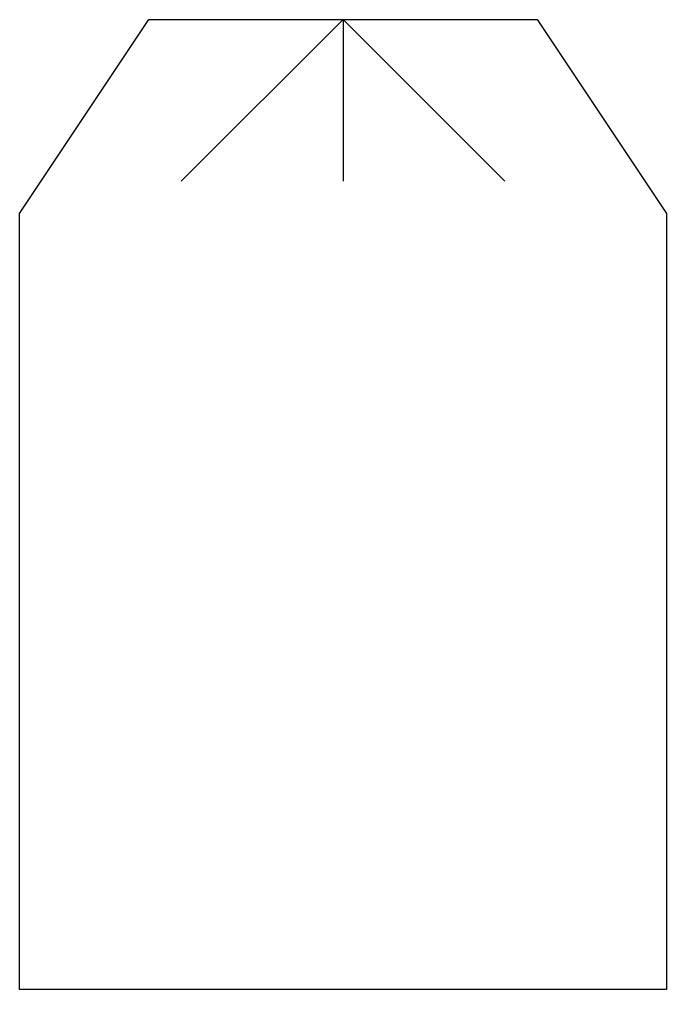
# Model space of a CAD drawing. Extents: x 2.8 to 13.4, y -2.8 to 13.1.
import ezdxf

# ---------------------------------------------------------------- set-up
doc = ezdxf.new("R2010")
doc.units = 0
doc.layers.add('DEFAULT_255_2_778', color=255, linetype='CONTINUOUS')

msp = doc.modelspace()

# ---------------------------------------------------------------- linework, layer by layer
at = {"layer": 'DEFAULT_255_2_778'}
for p, q in [((2.778, 9.922), (4.895, 13.097)), ((4.895, 13.097), (11.245, 13.097)), ((8.07, 13.097), (5.424, 10.451)), ((8.07, 13.097), (8.07, 10.451)), ((10.716, 10.451), (8.07, 13.097)), ((11.245, 13.097), (13.361, 9.922)), ((2.778, -2.778), (2.778, 9.922)), ((13.361, 9.922), (13.361, -2.778)), ((13.361, -2.778), (2.778, -2.778))]:
    msp.add_line(p, q, dxfattribs=at)

doc.saveas('drawing.dxf')
